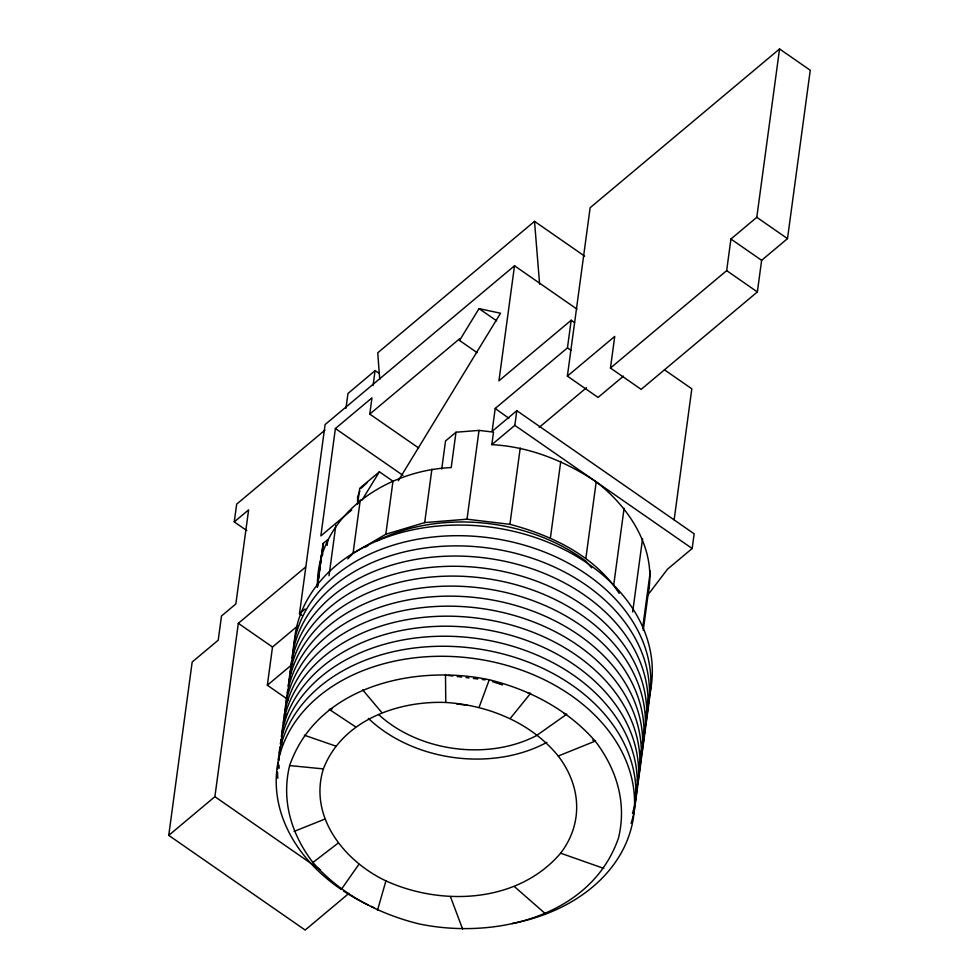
<?xml version="1.0" encoding="UTF-8"?>
<svg xmlns="http://www.w3.org/2000/svg" width="979" height="979" viewBox="0 0 979 979"><rect width="100%" height="100%" fill="white"/><g stroke="black" fill="none" stroke-linecap="round" stroke-linejoin="round"><path stroke-width="1.47" d="M289.637 765.566C281.095 800.577 291.424 834.328 312.901 862.487C340.533 894.072 378.469 913.86 418.853 923.858C493.257 939.571 590.863 917.678 618.483 838.036C627.025 803.025 616.697 769.274 595.22 741.115C567.587 709.53 529.651 689.742 489.267 679.744C414.863 664.031 317.257 685.924 289.637 765.566L323.376 768.907C341.965 720.556 397.437 700.67 445.763 702.457C488.301 705.259 530.863 722.416 558.25 756.021A129.057 96.664 7.7 0 1 560.624 853.186C518.344 902.822 442.324 906.554 385.922 880.88C344.51 861.3 308.483 816.829 323.376 768.907M574.612 322.605L571.198 320.231L567.453 347.9L495.203 408.463L492.107 431.384L516.826 410.666L694.172 533.824L692.165 548.509L667.482 569.203L647.78 595.073C657.778 550.675 630.195 508.064 596.199 481.839C565.103 461.097 529.431 446.608 491.813 444.65L493.514 432.118L479.025 430.393L456.006 432.228L445.518 440.991L441.749 468.99M648.893 588.538L649.334 584.463M456.006 432.228L451.209 467.583C386.362 470.214 316.67 515.603 317.392 586.397M323.156 543.48L317.367 587.167L323.156 543.48L327.879 539.515L327.084 545.425M349.001 893.301L305.167 930.05L168.743 835.368L192.178 662.012L218.231 640.18L221.511 615.975L235.853 603.933L248.617 509.863L234.262 521.88L246.781 530.569M168.743 835.368L214.89 796.686L238.325 623.317L305.521 567.098M288.389 699.85L267.34 685.239L272.505 647.033L297.959 625.691M301.997 615.436L299.501 613.698L325.101 424.543L514.513 265.774L576.937 309.095M418.682 448.003L369.768 414.093L371.971 397.853L335.393 428.533L320.867 535.88L351.742 509.998M317.208 586.188L321.43 554.995M345.942 408.378L347.961 393.485L375.079 370.649L379.265 373.329L379.779 379.35M329.03 575.725L335.846 525.233M373.06 385.567L375.079 370.649M357.641 503.793L359.746 488.288L379.399 471.805L393.105 481.313M347.741 558.887L353.052 553.392L360.284 499.926M353.052 553.392L385.812 534.253L393.044 480.787M385.812 534.253L424.69 522.59L431.91 469.137M424.69 522.59L467.007 519.2L479.025 430.393M514.513 265.774L498.947 380.807L571.198 320.231M619.169 593.372C594.853 555.986 551.911 535.403 509.912 524.328L520.228 448.039M567.379 376.12L590.141 207.719L779.565 48.95L810.257 70.255L787.495 238.619L761.625 260.316L757.367 291.938L641.159 389.361L610.455 368.055L614.739 336.409L567.379 376.12L598.071 397.425L623.488 376.12M550.455 537.593L560.771 461.317M585.883 558.116L596.199 481.839M613.784 584.5L624.1 508.211M632.667 611.936L642.579 538.646M642.665 627.882L650.35 571.051M647.78 595.073L648.379 590.667M648.771 587.73L649.371 583.325M643.252 630.292L648.49 591.524M674.139 519.825L691.81 388.798L664.349 369.732M610.455 368.055L726.663 270.632L730.921 239.011L756.791 217.314L779.565 48.95M234.262 521.88L236.673 504.136L324.881 430.197M477.091 352.648L459.543 340.472L459.787 338.624L369.768 414.093M491.813 444.65L514.832 425.351L516.826 410.666M377.502 910.323L385.922 880.88M479.11 707.254L489.267 679.744M359.831 491.177L357.592 496.769L357.641 503.83M398.306 480.726L500.526 313.231L479.025 308.618L459.543 340.472M362.12 499.951L379.399 471.805M341.353 889.385L358.926 864.249M510.34 718.353L530.618 693.279L528.183 693.059M360.957 488.374L367.088 482.757M584.585 256.094L534.522 221.352L377.759 352.783L379.265 373.329M299.501 613.698L305.13 608.987M539.16 427.407L586.531 387.696M267.34 685.239L292.794 663.897M312.901 862.487L338.012 843.213M537.336 734.984L566.755 714.217L563.843 713.422M558.25 756.021L595.22 741.115L592.711 740.051M294.055 831.44L324.6 819.203M332.065 708.955L329.262 709.396L355.573 726.834M467.007 519.2L509.912 524.328M448.419 675.473L452.824 675.999M457.23 676.526L461.635 677.052M466.041 677.578L468.978 677.933M473.395 678.459L477.801 678.985M482.206 679.512L485.143 679.867M492.4 681.629L502.484 684.921M304.347 735.205L335.638 746.047M560.624 853.186L603.762 868.397M756.791 217.314L787.495 238.619M730.921 239.011L761.625 260.316M726.663 270.632L757.367 291.938M567.453 347.9L570.867 350.262M479.025 308.618L496.598 320.794M514.832 425.351L692.165 548.509M335.393 428.533L403.005 475.39M238.325 623.317L272.505 647.033M214.89 796.686L320.011 869.658M495.203 408.463L508.811 418.229M514.452 886.644L545.425 913.737M591.597 567.808L585.809 561.102A166.234 124.504 7.7 0 0 376.34 541.069M362.683 689.877L381.81 712.59M450.499 896.776L462.614 929.083M321.956 551.666L322.642 554.542M321.834 552.572L322.519 555.448M534.522 221.352L539.613 284.118M445.506 674.531L445.763 702.457M537.336 735.168A116.354 87.143 7.7 0 1 378.677 714.597M546.894 742.339A129.057 96.664 7.7 0 1 368.398 718.415M467.093 705.149A116.354 87.143 7.7 0 1 456.581 703.84M365.497 547.041A166.234 124.504 7.7 0 1 368.141 545.474M278.232 759.839A179.891 134.723 7.7 0 1 485.143 650.032A179.891 134.723 7.7 0 1 631.1 823.339M277.803 778.281A179.891 134.723 7.7 0 1 277.571 772.15M277.595 769.066A179.891 134.723 7.7 0 1 277.926 762.91M290.114 672.708A179.891 134.723 7.7 0 1 495.313 559.474A179.891 134.723 7.7 0 1 643.301 733.124M289.772 680.405A179.891 134.723 7.7 0 1 289.906 675.779M292.537 658.524A179.891 134.723 7.7 0 1 494.003 538.474A179.891 134.723 7.7 0 1 646.042 712.798M282.992 732.059A179.891 134.723 7.7 0 1 283.066 727.446M283.347 722.82A179.891 134.723 7.7 0 1 486.624 609.268A179.891 134.723 7.7 0 1 637.378 780.447M285.721 708.931A179.891 134.723 7.7 0 1 487.187 588.881A179.891 134.723 7.7 0 1 639.238 763.204M285.844 716.616A179.891 134.723 7.7 0 1 285.721 713.556M288.107 686.634A179.891 134.723 7.7 0 1 497.613 580.437A179.891 134.723 7.7 0 1 640.131 754.576M287.055 701.992A179.891 134.723 7.7 0 1 287.08 698.92M287.41 692.753A179.891 134.723 7.7 0 1 287.716 689.681M294.19 643.252A179.891 134.723 7.7 0 1 499.449 528.476A179.891 134.723 7.7 0 1 647.033 703.546M293.981 652.491A179.891 134.723 7.7 0 1 293.981 647.878M280.471 743.722A179.891 134.723 7.7 0 1 490.54 640.768A179.891 134.723 7.7 0 1 632.458 813.316M279.15 768.258A179.891 134.723 7.7 0 1 278.991 765.199M278.929 760.585A179.891 134.723 7.7 0 1 279.064 755.972M279.272 752.888A179.891 134.723 7.7 0 1 279.982 746.757M284.375 723.579A179.891 134.723 7.7 0 1 284.351 720.495M284.485 715.882A179.891 134.723 7.7 0 1 485.939 598.928A179.891 134.723 7.7 0 1 638.724 770.424M280.3 753.634A179.891 134.723 7.7 0 1 280.3 749.021M280.52 744.407A179.891 134.723 7.7 0 1 280.936 739.794M281.34 736.734A179.891 134.723 7.7 0 1 487.97 630.011A179.891 134.723 7.7 0 1 634.661 800.492M288.524 685.998A179.891 134.723 7.7 0 1 491.899 569.35A179.891 134.723 7.7 0 1 641.918 743.342M291.167 673.307A179.891 134.723 7.7 0 1 291.142 670.236M291.277 665.61A179.891 134.723 7.7 0 1 291.632 660.996M291.987 657.937A179.891 134.723 7.7 0 1 497.809 549.5A179.891 134.723 7.7 0 1 645.528 720.152M281.707 737.456A179.891 134.723 7.7 0 1 484.14 619.107A179.891 134.723 7.7 0 1 635.163 793.271M281.707 745.154A179.891 134.723 7.7 0 1 281.634 742.082M341.181 889.446A179.891 134.723 7.7 0 1 340.839 681.2A179.891 134.723 7.7 0 1 611.973 735.388A179.891 134.723 7.7 0 1 512.029 923.589M373.807 907.57A179.891 134.723 7.7 0 1 371.065 906.321M368.337 905.049A179.891 134.723 7.7 0 1 343.605 891.074"/></g></svg>
